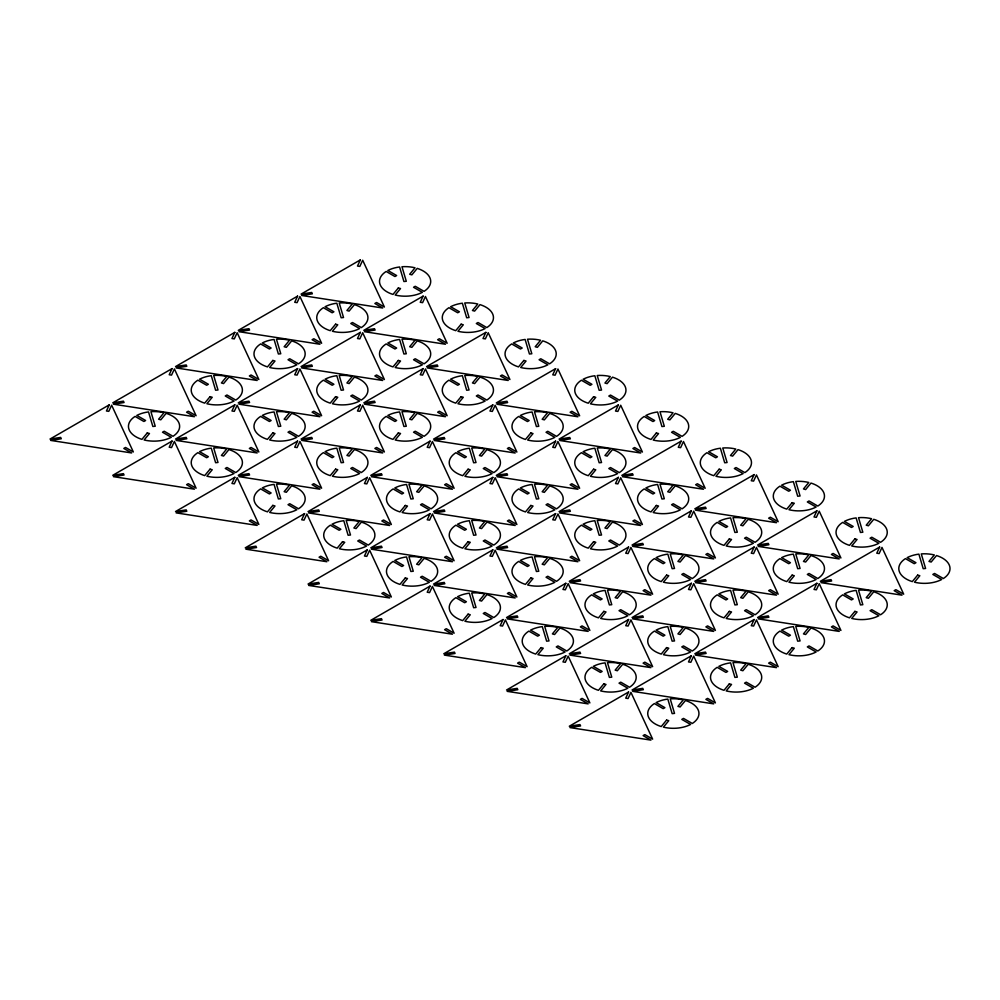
<?xml version="1.0" encoding="UTF-8"?>
<svg xmlns="http://www.w3.org/2000/svg" width="1000" height="1000" viewBox="0 0 1000 1000"><rect width="100%" height="100%" fill="white"/><g stroke="black" fill="none" stroke-linecap="round" stroke-linejoin="round"><path stroke-width="1.5" d="M109.288 404.837L106.438 410.988L108.775 411.35L111.638 405.2L133.338 451.95L125.525 447.45L123.812 448.438L131.625 452.95L50.625 440.412L61.3 438.762L60.663 437.413L50 439.062L109.288 404.837M172.05 368.6L169.2 374.75L171.537 375.112L174.4 368.963L196.1 415.725L188.287 411.213L186.575 412.2L194.387 416.712L113.387 404.175L124.062 402.525L123.438 401.175L112.762 402.825L172.05 368.6M172.05 441.075L169.2 447.225L171.537 447.587L174.4 441.438L196.1 488.188L188.287 483.688L186.575 484.675L194.387 489.188L113.387 476.65L124.062 475L123.438 473.65L112.762 475.3L172.05 441.075M234.825 332.362L231.962 338.525L234.3 338.875L237.162 332.725L258.863 379.487L251.05 374.975L249.338 375.962L257.15 380.475L176.15 367.938L186.825 366.287L186.2 364.938L175.525 366.587L234.825 332.362M234.825 404.837L231.962 410.988L234.3 411.35L237.162 405.2L258.863 451.95L251.05 447.45L249.338 448.438L257.15 452.95L176.15 440.412L186.825 438.762L186.2 437.413L175.525 439.062L234.825 404.837M297.587 296.125L294.725 302.288L297.062 302.65L299.925 296.488L321.625 343.25L313.812 338.738L312.1 339.725L319.913 344.237L238.925 331.7L249.587 330.05L248.962 328.7L238.287 330.35L297.587 296.125M234.825 477.312L231.962 483.462L234.3 483.825L237.162 477.675L258.863 524.425L251.05 519.925L249.338 520.913L257.15 525.413L176.15 512.888L186.825 511.238L186.2 509.888L175.525 511.538L234.825 477.312M297.587 368.6L294.725 374.75L297.062 375.112L299.925 368.963L321.625 415.725L313.812 411.213L312.1 412.2L319.913 416.712L238.925 404.175L249.587 402.525L248.962 401.175L238.287 402.825L297.587 368.6M360.35 259.887L357.488 266.05L359.825 266.413L362.688 260.25L384.387 307.013L376.575 302.5L374.862 303.488L382.675 308L301.688 295.475L312.35 293.812L311.725 292.462L301.062 294.113L360.35 259.887M297.587 441.075L294.725 447.225L297.062 447.587L299.925 441.438L321.625 488.188L313.812 483.688L312.1 484.675L319.913 489.188L238.925 476.65L249.587 475L248.962 473.65L238.287 475.3L297.587 441.075M360.35 332.362L357.488 338.525L359.825 338.875L362.688 332.725L384.387 379.487L376.575 374.975L374.862 375.962L382.675 380.475L301.688 367.938L312.35 366.287L311.725 364.938L301.062 366.587L360.35 332.362M304.55 513.612L301.688 519.775L304.025 520.138L306.887 513.975L328.587 560.737L320.775 556.225L319.062 557.212L326.875 561.725L245.888 549.188L256.55 547.537L255.925 546.188L245.25 547.837L304.55 513.612M360.35 404.837L357.488 410.988L359.825 411.35L362.688 405.2L384.387 451.95L376.575 447.45L374.862 448.438L382.675 452.95L301.688 440.412L312.35 438.762L311.725 437.413L301.062 439.062L360.35 404.837M423.113 296.125L420.25 302.288L422.6 302.65L425.45 296.488L447.15 343.25L439.35 338.738L437.638 339.725L445.438 344.237L364.45 331.7L375.112 330.05L374.487 328.7L363.825 330.35L423.113 296.125M367.312 477.375L364.45 483.537L366.788 483.9L369.65 477.738L391.35 524.5L383.55 519.987L381.825 520.975L389.637 525.487L308.65 512.962L319.312 511.312L318.688 509.95L308.025 511.6L367.312 477.375M423.113 368.6L420.25 374.75L422.6 375.112L425.45 368.963L447.15 415.725L439.35 411.213L437.638 412.2L445.438 416.712L364.45 404.175L375.112 402.525L374.487 401.175L363.825 402.825L423.113 368.6M367.312 549.85L364.45 556.013L366.788 556.375L369.65 550.212L391.35 596.975L383.55 592.463L381.825 593.45L389.637 597.962L308.65 585.425L319.312 583.775L318.688 582.425L308.025 584.075L367.312 549.85M430.075 441.138L427.212 447.3L429.562 447.663L432.413 441.5L454.113 488.263L446.312 483.75L444.6 484.738L452.4 489.25L371.413 476.725L382.075 475.075L381.45 473.713L370.788 475.363L430.075 441.138M485.875 332.362L483.013 338.525L485.363 338.875L488.212 332.725L509.925 379.487L502.113 374.975L500.4 375.962L508.2 380.475L427.212 367.938L437.887 366.287L437.25 364.938L426.587 366.587L485.875 332.362M430.075 513.612L427.212 519.775L429.562 520.138L432.413 513.975L454.113 560.737L446.312 556.225L444.6 557.212L452.4 561.725L371.413 549.188L382.075 547.537L381.45 546.188L370.788 547.837L430.075 513.612M492.837 404.9L489.975 411.062L492.325 411.425L495.175 405.262L516.888 452.025L509.075 447.512L507.362 448.5L515.163 453.013L434.175 440.487L444.85 438.837L444.212 437.488L433.55 439.137L492.837 404.9M430.075 586.087L427.212 592.238L429.562 592.6L432.413 586.45L454.113 633.212L446.312 628.7L444.6 629.688L452.4 634.2L371.413 621.663L382.075 620.013L381.45 618.663L370.788 620.312L430.075 586.087M492.837 477.375L489.975 483.537L492.325 483.9L495.175 477.738L516.888 524.5L509.075 519.987L507.362 520.975L515.163 525.487L434.175 512.962L444.85 511.312L444.212 509.95L433.55 511.6L492.837 477.375M555.6 368.663L552.75 374.825L555.087 375.188L557.95 369.025L579.65 415.788L571.838 411.275L570.125 412.262L577.938 416.775L496.938 404.25L507.612 402.6L506.987 401.25L496.312 402.9L555.6 368.663M492.837 549.85L489.975 556.013L492.325 556.375L495.175 550.212L516.888 596.975L509.075 592.463L507.362 593.45L515.163 597.962L434.175 585.425L444.85 583.775L444.212 582.425L433.55 584.075L492.837 549.85M555.6 441.138L552.75 447.3L555.087 447.663L557.95 441.5L579.65 488.263L571.838 483.75L570.125 484.738L577.938 489.25L496.938 476.725L507.612 475.075L506.987 473.713L496.312 475.363L555.6 441.138M503.062 619.525L500.2 625.688L502.55 626.05L505.4 619.888L527.1 666.65L519.3 662.138L517.575 663.138L525.388 667.638L444.4 655.113L455.062 653.462L454.438 652.113L443.775 653.763L503.062 619.525M555.6 513.612L552.75 519.775L555.087 520.138L557.95 513.975L579.65 560.737L571.838 556.225L570.125 557.212L577.938 561.725L496.938 549.188L507.612 547.537L506.987 546.188L496.312 547.837L555.6 513.612M618.362 404.9L615.513 411.062L617.85 411.425L620.712 405.262L642.412 452.025L634.6 447.512L632.888 448.5L640.7 453.013L559.7 440.487L570.375 438.837L569.75 437.488L559.075 439.137L618.362 404.9M565.825 583.288L562.962 589.45L565.312 589.812L568.162 583.65L589.875 630.413L582.062 625.9L580.35 626.9L588.15 631.4L507.163 618.875L517.837 617.225L517.2 615.875L506.538 617.525L565.825 583.288M618.362 477.375L615.513 483.537L617.85 483.9L620.712 477.738L642.412 524.5L634.6 519.987L632.888 520.975L640.7 525.487L559.7 512.962L570.375 511.312L569.75 509.95L559.075 511.6L618.362 477.375M565.825 655.763L562.962 661.925L565.312 662.288L568.162 656.125L589.875 702.887L582.062 698.375L580.35 699.362L588.15 703.875L507.163 691.35L517.837 689.7L517.2 688.35L506.538 690L565.825 655.763M628.587 547.05L625.737 553.212L628.075 553.575L630.938 547.413L652.638 594.175L644.825 589.663L643.112 590.662L650.925 595.163L569.925 582.638L580.6 580.988L579.963 579.637L569.3 581.287L628.587 547.05M681.137 441.138L678.275 447.3L680.612 447.663L683.475 441.5L705.175 488.263L697.362 483.75L695.65 484.738L703.462 489.25L622.475 476.725L633.138 475.075L632.513 473.713L621.838 475.363L681.137 441.138M628.587 619.525L625.737 625.688L628.075 626.05L630.938 619.888L652.638 666.65L644.825 662.138L643.112 663.138L650.925 667.638L569.925 655.113L580.6 653.462L579.963 652.113L569.3 653.763L628.587 619.525M691.35 510.812L688.5 516.975L690.837 517.337L693.7 511.175L715.4 557.938L707.588 553.438L705.875 554.425L713.688 558.925L632.688 546.4L643.363 544.75L642.738 543.4L632.062 545.05L691.35 510.812M628.587 692L625.737 698.162L628.075 698.525L630.938 692.362L652.638 739.125L644.825 734.613L643.112 735.6L650.925 740.113L569.925 727.588L580.6 725.938L579.963 724.587L569.3 726.237L628.587 692M691.35 583.288L688.5 589.45L690.837 589.812L693.7 583.65L715.4 630.413L707.588 625.9L705.875 626.9L713.688 631.4L632.688 618.875L643.363 617.225L642.738 615.875L632.062 617.525L691.35 583.288M754.125 474.588L751.263 480.737L753.6 481.1L756.462 474.938L778.162 521.7L770.35 517.2L768.637 518.188L776.45 522.688L695.462 510.163L706.125 508.512L705.5 507.163L694.825 508.812L754.125 474.588M691.35 655.763L688.5 661.925L690.837 662.288L693.7 656.125L715.4 702.887L707.588 698.375L705.875 699.362L713.688 703.875L632.688 691.35L643.363 689.7L642.738 688.35L632.062 690L691.35 655.763M754.125 547.05L751.263 553.212L753.6 553.575L756.462 547.413L778.162 594.175L770.35 589.663L768.637 590.662L776.45 595.163L695.462 582.638L706.125 580.988L705.5 579.637L694.825 581.287L754.125 547.05M754.125 619.525L751.263 625.688L753.6 626.05L756.462 619.888L778.162 666.65L770.35 662.138L768.637 663.138L776.45 667.638L695.462 655.113L706.125 653.462L705.5 652.113L694.825 653.763L754.125 619.525M816.888 510.812L814.025 516.975L816.363 517.337L819.225 511.175L840.925 557.938L833.112 553.438L831.4 554.425L839.212 558.925L758.225 546.4L768.888 544.75L768.263 543.4L757.6 545.05L816.888 510.812M816.888 583.288L814.025 589.45L816.363 589.812L819.225 583.65L840.925 630.413L833.112 625.9L831.4 626.9L839.212 631.4L758.225 618.875L768.888 617.225L768.263 615.875L757.6 617.525L816.888 583.288M879.65 547.05L876.787 553.212L879.125 553.575L881.988 547.413L903.688 594.175L895.888 589.663L894.163 590.662L901.975 595.163L820.987 582.638L831.65 580.988L831.025 579.637L820.362 581.287L879.65 547.05M147.287 432.9L141.925 439.375A25.6 14.787 0 0 1 135.1 416.413L143.9 421.488L145.612 420.5L136.825 415.412A25.6 14.787 0 0 1 148.525 411.925L152.85 426.475L155.238 426.238L150.912 411.688A25.6 14.787 0 0 1 163.975 412.725L158.613 419.2L160.8 419.812L166.163 413.338A25.6 14.787 0 0 1 172.987 436.3L164.2 431.225L162.488 432.212L171.275 437.287A25.6 14.787 0 0 1 144.113 439.975L149.475 433.5L147.287 432.9M210.05 396.662L204.7 403.137A25.6 14.787 0 0 1 197.875 380.175L206.663 385.25L208.375 384.263L199.587 379.188A25.6 14.787 0 0 1 211.287 375.688L215.613 390.238L218 390L213.675 375.45A25.6 14.787 0 0 1 226.737 376.488L221.388 382.962L223.575 383.575L228.925 377.1A25.6 14.787 0 0 1 235.75 400.062L226.962 394.988L225.25 395.975L234.037 401.05A25.6 14.787 0 0 1 206.887 403.75L212.237 397.262L210.05 396.662M272.812 360.425L267.462 366.9A25.6 14.787 0 0 1 260.637 343.938L269.425 349.012L271.137 348.025L262.35 342.95A25.6 14.787 0 0 1 274.062 339.45L278.375 354L280.775 353.762L276.45 339.212A25.6 14.787 0 0 1 289.5 340.25L284.15 346.737L286.337 347.337L291.688 340.863A25.6 14.787 0 0 1 298.512 363.825L289.725 358.75L288.012 359.738L296.8 364.812A25.6 14.787 0 0 1 269.65 367.512L275 361.025L272.812 360.425M210.05 469.137L204.7 475.613A25.6 14.787 0 0 1 197.875 452.65L206.663 457.725L208.375 456.725L199.587 451.65A25.6 14.787 0 0 1 211.287 448.15L215.613 462.713L218 462.475L213.675 447.925A25.6 14.787 0 0 1 226.737 448.963L221.388 455.438L223.575 456.05L228.925 449.562A25.6 14.787 0 0 1 235.75 472.537L226.962 467.463L225.25 468.45L234.037 473.525A25.6 14.787 0 0 1 206.887 476.213L212.237 469.738L210.05 469.137M335.588 324.188L330.225 330.662A25.6 14.787 0 0 1 323.4 307.7L332.188 312.775L333.9 311.788L325.112 306.712A25.6 14.787 0 0 1 336.825 303.212L341.15 317.762L343.537 317.525L339.212 302.975A25.6 14.787 0 0 1 352.275 304.012L346.912 310.5L349.1 311.1L354.45 304.625A25.6 14.787 0 0 1 361.287 327.587L352.488 322.512L350.775 323.5L359.562 328.575A25.6 14.787 0 0 1 332.413 331.275L337.775 324.787L335.588 324.188M272.812 432.9L267.462 439.375A25.6 14.787 0 0 1 260.637 416.413L269.425 421.488L271.137 420.5L262.35 415.412A25.6 14.787 0 0 1 274.062 411.925L278.375 426.475L280.775 426.238L276.45 411.688A25.6 14.787 0 0 1 289.5 412.725L284.15 419.2L286.337 419.812L291.688 413.338A25.6 14.787 0 0 1 298.512 436.3L289.725 431.225L288.012 432.212L296.8 437.287A25.6 14.787 0 0 1 269.65 439.975L275 433.5L272.812 432.9M398.35 287.95L392.987 294.425A25.6 14.787 0 0 1 386.163 271.462L394.95 276.537L396.662 275.55L387.875 270.475A25.6 14.787 0 0 1 399.588 266.975L403.913 281.525L406.3 281.288L401.975 266.737A25.6 14.787 0 0 1 415.037 267.787L409.675 274.262L411.863 274.862L417.225 268.387A25.6 14.787 0 0 1 424.05 291.35L415.25 286.275L413.537 287.262L422.337 292.337A25.6 14.787 0 0 1 395.175 295.038L400.538 288.562L398.35 287.95M335.588 396.662L330.225 403.137A25.6 14.787 0 0 1 323.4 380.175L332.188 385.25L333.9 384.263L325.112 379.188A25.6 14.787 0 0 1 336.825 375.688L341.15 390.238L343.537 390L339.212 375.45A25.6 14.787 0 0 1 352.275 376.488L346.912 382.962L349.1 383.575L354.45 377.1A25.6 14.787 0 0 1 361.287 400.062L352.488 394.988L350.775 395.975L359.562 401.05A25.6 14.787 0 0 1 332.413 403.75L337.775 397.262L335.588 396.662M272.812 505.375L267.462 511.85A25.6 14.787 0 0 1 260.637 488.888L269.425 493.963L271.137 492.962L262.35 487.887A25.6 14.787 0 0 1 274.062 484.387L278.375 498.95L280.775 498.713L276.45 484.15A25.6 14.787 0 0 1 289.5 485.2L284.15 491.675L286.337 492.287L291.688 485.8A25.6 14.787 0 0 1 298.512 508.775L289.725 503.7L288.012 504.688L296.8 509.762A25.6 14.787 0 0 1 269.65 512.45L275 505.975L272.812 505.375M398.35 360.425L392.987 366.9A25.6 14.787 0 0 1 386.163 343.938L394.95 349.012L396.662 348.025L387.875 342.95A25.6 14.787 0 0 1 399.588 339.45L403.913 354L406.3 353.762L401.975 339.212A25.6 14.787 0 0 1 415.037 340.25L409.675 346.737L411.863 347.337L417.225 340.863A25.6 14.787 0 0 1 424.05 363.825L415.25 358.75L413.537 359.738L422.337 364.812A25.6 14.787 0 0 1 395.175 367.512L400.538 361.025L398.35 360.425M335.588 469.137L330.225 475.613A25.6 14.787 0 0 1 323.4 452.65L332.188 457.725L333.9 456.725L325.112 451.65A25.6 14.787 0 0 1 336.825 448.15L341.15 462.713L343.537 462.475L339.212 447.925A25.6 14.787 0 0 1 352.275 448.963L346.912 455.438L349.1 456.05L354.45 449.562A25.6 14.787 0 0 1 361.287 472.537L352.488 467.463L350.775 468.45L359.562 473.525A25.6 14.787 0 0 1 332.413 476.213L337.775 469.738L335.588 469.137M461.112 324.188L455.75 330.662A25.6 14.787 0 0 1 448.925 307.7L457.713 312.775L459.438 311.788L450.637 306.712A25.6 14.787 0 0 1 462.35 303.212L466.675 317.762L469.062 317.525L464.738 302.975A25.6 14.787 0 0 1 477.8 304.012L472.438 310.5L474.625 311.1L479.988 304.625A25.6 14.787 0 0 1 486.812 327.587L478.025 322.512L476.3 323.5L485.1 328.575A25.6 14.787 0 0 1 457.938 331.275L463.3 324.787L461.112 324.188M398.35 432.9L392.987 439.375A25.6 14.787 0 0 1 386.163 416.413L394.95 421.488L396.662 420.5L387.875 415.412A25.6 14.787 0 0 1 399.588 411.925L403.913 426.475L406.3 426.238L401.975 411.688A25.6 14.787 0 0 1 415.037 412.725L409.675 419.2L411.863 419.812L417.225 413.338A25.6 14.787 0 0 1 424.05 436.3L415.25 431.225L413.537 432.212L422.337 437.287A25.6 14.787 0 0 1 395.175 439.975L400.538 433.5L398.35 432.9M461.112 396.662L455.75 403.137A25.6 14.787 0 0 1 448.925 380.175L457.713 385.25L459.438 384.263L450.637 379.188A25.6 14.787 0 0 1 462.35 375.688L466.675 390.238L469.062 390L464.738 375.45A25.6 14.787 0 0 1 477.8 376.488L472.438 382.962L474.625 383.575L479.988 377.1A25.6 14.787 0 0 1 486.812 400.062L478.025 394.988L476.3 395.975L485.1 401.05A25.6 14.787 0 0 1 457.938 403.75L463.3 397.262L461.112 396.662M342.55 541.675L337.188 548.15A25.6 14.787 0 0 1 330.363 525.188L339.15 530.262L340.863 529.275L332.075 524.2A25.6 14.787 0 0 1 343.787 520.7L348.113 535.25L350.5 535.013L346.175 520.462A25.6 14.787 0 0 1 359.237 521.512L353.875 527.987L356.062 528.587L361.413 522.112A25.6 14.787 0 0 1 368.25 545.075L359.45 540L357.738 540.988L366.525 546.062A25.6 14.787 0 0 1 339.375 548.763L344.738 542.288L342.55 541.675M523.875 360.425L518.513 366.9A25.6 14.787 0 0 1 511.688 343.938L520.487 349.012L522.2 348.025L513.4 342.95A25.6 14.787 0 0 1 525.112 339.45L529.438 354L531.825 353.762L527.5 339.212A25.6 14.787 0 0 1 540.562 340.25L535.2 346.737L537.388 347.337L542.75 340.863A25.6 14.787 0 0 1 549.575 363.825L540.788 358.75L539.075 359.738L547.863 364.812A25.6 14.787 0 0 1 520.7 367.512L526.062 361.025L523.875 360.425M405.312 505.438L399.95 511.912A25.6 14.787 0 0 1 393.125 488.95L401.912 494.025L403.625 493.038L394.837 487.962A25.6 14.787 0 0 1 406.55 484.462L410.875 499.012L413.263 498.775L408.938 484.225A25.6 14.787 0 0 1 422 485.275L416.637 491.75L418.825 492.35L424.188 485.875A25.6 14.787 0 0 1 431.012 508.837L422.212 503.762L420.5 504.75L429.3 509.837A25.6 14.787 0 0 1 402.137 512.525L407.5 506.05L405.312 505.438M468.075 469.2L462.713 475.688A25.6 14.787 0 0 1 455.887 452.713L464.675 457.788L466.4 456.8L457.6 451.725A25.6 14.787 0 0 1 469.312 448.225L473.638 462.775L476.025 462.537L471.7 447.987A25.6 14.787 0 0 1 484.762 449.038L479.4 455.513L481.587 456.112L486.95 449.637A25.6 14.787 0 0 1 493.775 472.6L484.988 467.525L483.263 468.525L492.062 473.6A25.6 14.787 0 0 1 464.9 476.287L470.262 469.812L468.075 469.2M405.312 577.913L399.95 584.388A25.6 14.787 0 0 1 393.125 561.425L401.912 566.5L403.625 565.513L394.837 560.438A25.6 14.787 0 0 1 406.55 556.938L410.875 571.487L413.263 571.25L408.938 556.7A25.6 14.787 0 0 1 422 557.737L416.637 564.225L418.825 564.825L424.188 558.35A25.6 14.787 0 0 1 431.012 581.312L422.212 576.237L420.5 577.225L429.3 582.3A25.6 14.787 0 0 1 402.137 585L407.5 578.513L405.312 577.913M530.837 432.962L525.475 439.45A25.6 14.787 0 0 1 518.65 416.475L527.45 421.55L529.163 420.562L520.363 415.487A25.6 14.787 0 0 1 532.075 411.987L536.4 426.538L538.787 426.3L534.462 411.75A25.6 14.787 0 0 1 547.525 412.8L542.163 419.275L544.35 419.875L549.712 413.4A25.6 14.787 0 0 1 556.538 436.362L547.75 431.287L546.038 432.287L554.825 437.362A25.6 14.787 0 0 1 527.663 440.05L533.025 433.575L530.837 432.962M468.075 541.675L462.713 548.15A25.6 14.787 0 0 1 455.887 525.188L464.675 530.262L466.4 529.275L457.6 524.2A25.6 14.787 0 0 1 469.312 520.7L473.638 535.25L476.025 535.013L471.7 520.462A25.6 14.787 0 0 1 484.762 521.512L479.4 527.987L481.587 528.587L486.95 522.112A25.6 14.787 0 0 1 493.775 545.075L484.988 540L483.263 540.988L492.062 546.062A25.6 14.787 0 0 1 464.9 548.763L470.262 542.288L468.075 541.675M593.6 396.737L588.25 403.212A25.6 14.787 0 0 1 581.413 380.238L590.212 385.312L591.925 384.325L583.138 379.25A25.6 14.787 0 0 1 594.837 375.75L599.163 390.3L601.55 390.062L597.225 375.513A25.6 14.787 0 0 1 610.288 376.562L604.938 383.038L607.112 383.638L612.475 377.163A25.6 14.787 0 0 1 619.3 400.138L610.513 395.062L608.8 396.05L617.587 401.125A25.6 14.787 0 0 1 590.438 403.812L595.788 397.337L593.6 396.737M530.837 505.438L525.475 511.912A25.6 14.787 0 0 1 518.65 488.95L527.45 494.025L529.163 493.038L520.363 487.962A25.6 14.787 0 0 1 532.075 484.462L536.4 499.012L538.787 498.775L534.462 484.225A25.6 14.787 0 0 1 547.525 485.275L542.163 491.75L544.35 492.35L549.712 485.875A25.6 14.787 0 0 1 556.538 508.837L547.75 503.762L546.038 504.75L554.825 509.837A25.6 14.787 0 0 1 527.663 512.525L533.025 506.05L530.837 505.438M468.075 614.15L462.713 620.625A25.6 14.787 0 0 1 455.887 597.663L464.675 602.737L466.4 601.75L457.6 596.675A25.6 14.787 0 0 1 469.312 593.175L473.638 607.725L476.025 607.487L471.7 592.938A25.6 14.787 0 0 1 484.762 593.975L479.4 600.462L481.587 601.062L486.95 594.587A25.6 14.787 0 0 1 493.775 617.55L484.988 612.475L483.263 613.462L492.062 618.538A25.6 14.787 0 0 1 464.9 621.237L470.262 614.75L468.075 614.15M593.6 469.2L588.25 475.688A25.6 14.787 0 0 1 581.413 452.713L590.212 457.788L591.925 456.8L583.138 451.725A25.6 14.787 0 0 1 594.837 448.225L599.163 462.775L601.55 462.537L597.225 447.987A25.6 14.787 0 0 1 610.288 449.038L604.938 455.513L607.112 456.112L612.475 449.637A25.6 14.787 0 0 1 619.3 472.6L610.513 467.525L608.8 468.525L617.587 473.6A25.6 14.787 0 0 1 590.438 476.287L595.788 469.812L593.6 469.2M530.837 577.913L525.475 584.388A25.6 14.787 0 0 1 518.65 561.425L527.45 566.5L529.163 565.513L520.363 560.438A25.6 14.787 0 0 1 532.075 556.938L536.4 571.487L538.787 571.25L534.462 556.7A25.6 14.787 0 0 1 547.525 557.737L542.163 564.225L544.35 564.825L549.712 558.35A25.6 14.787 0 0 1 556.538 581.312L547.75 576.237L546.038 577.225L554.825 582.3A25.6 14.787 0 0 1 527.663 585L533.025 578.513L530.837 577.913M656.363 432.962L651.012 439.45A25.6 14.787 0 0 1 644.188 416.475L652.975 421.55L654.688 420.562L645.9 415.487A25.6 14.787 0 0 1 657.6 411.987L661.925 426.538L664.325 426.3L660 411.75A25.6 14.787 0 0 1 673.05 412.8L667.7 419.275L669.887 419.875L675.238 413.4A25.6 14.787 0 0 1 682.062 436.362L673.275 431.287L671.562 432.287L680.35 437.362A25.6 14.787 0 0 1 653.2 440.05L658.55 433.575L656.363 432.962M593.6 541.675L588.25 548.15A25.6 14.787 0 0 1 581.413 525.188L590.212 530.262L591.925 529.275L583.138 524.2A25.6 14.787 0 0 1 594.837 520.7L599.163 535.25L601.55 535.013L597.225 520.462A25.6 14.787 0 0 1 610.288 521.512L604.938 527.987L607.112 528.587L612.475 522.112A25.6 14.787 0 0 1 619.3 545.075L610.513 540L608.8 540.988L617.587 546.062A25.6 14.787 0 0 1 590.438 548.763L595.788 542.288L593.6 541.675M656.363 505.438L651.012 511.912A25.6 14.787 0 0 1 644.188 488.95L652.975 494.025L654.688 493.038L645.9 487.962A25.6 14.787 0 0 1 657.6 484.462L661.925 499.012L664.325 498.775L660 484.225A25.6 14.787 0 0 1 673.05 485.275L667.7 491.75L669.887 492.35L675.238 485.875A25.6 14.787 0 0 1 682.062 508.837L673.275 503.762L671.562 504.75L680.35 509.837A25.6 14.787 0 0 1 653.2 512.525L658.55 506.05L656.363 505.438M541.062 647.6L535.7 654.075A25.6 14.787 0 0 1 528.875 631.1L537.663 636.175L539.388 635.188L530.588 630.112A25.6 14.787 0 0 1 542.3 626.613L546.625 641.162L549.012 640.938L544.688 626.375A25.6 14.787 0 0 1 557.75 627.425L552.388 633.9L554.575 634.5L559.938 628.025A25.6 14.787 0 0 1 566.763 651L557.975 645.925L556.25 646.912L565.05 651.988A25.6 14.787 0 0 1 537.888 654.675L543.25 648.2L541.062 647.6M719.137 469.2L713.775 475.688A25.6 14.787 0 0 1 706.95 452.713L715.738 457.788L717.45 456.8L708.662 451.725A25.6 14.787 0 0 1 720.375 448.225L724.7 462.775L727.087 462.537L722.763 447.987A25.6 14.787 0 0 1 735.812 449.038L730.462 455.513L732.65 456.112L738 449.637A25.6 14.787 0 0 1 744.837 472.6L736.038 467.525L734.325 468.525L743.112 473.6A25.6 14.787 0 0 1 715.962 476.287L721.312 469.812L719.137 469.2M603.825 611.362L598.462 617.837A25.6 14.787 0 0 1 591.638 594.862L600.438 599.938L602.15 598.95L593.35 593.875A25.6 14.787 0 0 1 605.062 590.375L609.388 604.938L611.775 604.7L607.45 590.138A25.6 14.787 0 0 1 620.513 591.188L615.15 597.663L617.337 598.263L622.7 591.788A25.6 14.787 0 0 1 629.525 614.763L620.737 609.688L619.025 610.675L627.812 615.75A25.6 14.787 0 0 1 600.65 618.438L606.013 611.962L603.825 611.362M666.587 575.125L661.237 581.6A25.6 14.787 0 0 1 654.4 558.625L663.2 563.7L664.912 562.712L656.125 557.638A25.6 14.787 0 0 1 667.825 554.138L672.15 568.7L674.538 568.462L670.212 553.9A25.6 14.787 0 0 1 683.275 554.95L677.913 561.425L680.1 562.025L685.462 555.55A25.6 14.787 0 0 1 692.288 578.525L683.5 573.45L681.787 574.438L690.575 579.513A25.6 14.787 0 0 1 663.413 582.2L668.775 575.725L666.587 575.125M603.825 683.838L598.462 690.312A25.6 14.787 0 0 1 591.638 667.337L600.438 672.412L602.15 671.425L593.35 666.35A25.6 14.787 0 0 1 605.062 662.85L609.388 677.4L611.775 677.163L607.45 662.613A25.6 14.787 0 0 1 620.513 663.662L615.15 670.138L617.337 670.738L622.7 664.262A25.6 14.787 0 0 1 629.525 687.237L620.737 682.163L619.025 683.15L627.812 688.225A25.6 14.787 0 0 1 600.65 690.913L606.013 684.438L603.825 683.838M729.35 538.888L724 545.363A25.6 14.787 0 0 1 717.175 522.388L725.962 527.463L727.675 526.475L718.888 521.4A25.6 14.787 0 0 1 730.588 517.9L734.912 532.463L737.312 532.225L732.987 517.663A25.6 14.787 0 0 1 746.038 518.713L740.688 525.188L742.875 525.788L748.225 519.312A25.6 14.787 0 0 1 755.05 542.288L746.263 537.212L744.55 538.2L753.337 543.275A25.6 14.787 0 0 1 726.188 545.962L731.538 539.487L729.35 538.888M666.587 647.6L661.237 654.075A25.6 14.787 0 0 1 654.4 631.1L663.2 636.175L664.912 635.188L656.125 630.112A25.6 14.787 0 0 1 667.825 626.613L672.15 641.162L674.538 640.938L670.212 626.375A25.6 14.787 0 0 1 683.275 627.425L677.913 633.9L680.1 634.5L685.462 628.025A25.6 14.787 0 0 1 692.288 651L683.5 645.925L681.787 646.912L690.575 651.988A25.6 14.787 0 0 1 663.413 654.675L668.775 648.2L666.587 647.6M792.113 502.65L786.762 509.125A25.6 14.787 0 0 1 779.938 486.163L788.725 491.238L790.438 490.238L781.65 485.163A25.6 14.787 0 0 1 793.363 481.662L797.688 496.225L800.075 495.988L795.75 481.425A25.6 14.787 0 0 1 808.8 482.475L803.45 488.95L805.638 489.562L810.987 483.075A25.6 14.787 0 0 1 817.812 506.05L809.025 500.975L807.312 501.962L816.1 507.038A25.6 14.787 0 0 1 788.95 509.725L794.3 503.25L792.113 502.65M729.35 611.362L724 617.837A25.6 14.787 0 0 1 717.175 594.862L725.962 599.938L727.675 598.95L718.888 593.875A25.6 14.787 0 0 1 730.588 590.375L734.912 604.938L737.312 604.7L732.987 590.138A25.6 14.787 0 0 1 746.038 591.188L740.688 597.663L742.875 598.263L748.225 591.788A25.6 14.787 0 0 1 755.05 614.763L746.263 609.688L744.55 610.675L753.337 615.75A25.6 14.787 0 0 1 726.188 618.438L731.538 611.962L729.35 611.362M666.587 720.075L661.237 726.55A25.6 14.787 0 0 1 654.4 703.575L663.2 708.65L664.912 707.663L656.125 702.588A25.6 14.787 0 0 1 667.825 699.087L672.15 713.637L674.538 713.4L670.212 698.85A25.6 14.787 0 0 1 683.275 699.9L677.913 706.375L680.1 706.975L685.462 700.5A25.6 14.787 0 0 1 692.288 723.475L683.5 718.4L681.787 719.388L690.575 724.463A25.6 14.787 0 0 1 663.413 727.15L668.775 720.675L666.587 720.075M792.113 575.125L786.762 581.6A25.6 14.787 0 0 1 779.938 558.625L788.725 563.7L790.438 562.712L781.65 557.638A25.6 14.787 0 0 1 793.363 554.138L797.688 568.7L800.075 568.462L795.75 553.9A25.6 14.787 0 0 1 808.8 554.95L803.45 561.425L805.638 562.025L810.987 555.55A25.6 14.787 0 0 1 817.812 578.525L809.025 573.45L807.312 574.438L816.1 579.513A25.6 14.787 0 0 1 788.95 582.2L794.3 575.725L792.113 575.125M729.35 683.838L724 690.312A25.6 14.787 0 0 1 717.175 667.337L725.962 672.412L727.675 671.425L718.888 666.35A25.6 14.787 0 0 1 730.588 662.85L734.912 677.4L737.312 677.163L732.987 662.613A25.6 14.787 0 0 1 746.038 663.662L740.688 670.138L742.875 670.738L748.225 664.262A25.6 14.787 0 0 1 755.05 687.237L746.263 682.163L744.55 683.15L753.337 688.225A25.6 14.787 0 0 1 726.188 690.913L731.538 684.438L729.35 683.838M854.887 538.888L849.525 545.363A25.6 14.787 0 0 1 842.7 522.388L851.488 527.463L853.2 526.475L844.412 521.4A25.6 14.787 0 0 1 856.125 517.9L860.45 532.463L862.837 532.225L858.512 517.663A25.6 14.787 0 0 1 871.575 518.713L866.213 525.188L868.4 525.788L873.763 519.312A25.6 14.787 0 0 1 880.588 542.288L871.787 537.212L870.075 538.2L878.863 543.275A25.6 14.787 0 0 1 851.712 545.962L857.075 539.487L854.887 538.888M792.113 647.6L786.762 654.075A25.6 14.787 0 0 1 779.938 631.1L788.725 636.175L790.438 635.188L781.65 630.112A25.6 14.787 0 0 1 793.363 626.613L797.688 641.162L800.075 640.938L795.75 626.375A25.6 14.787 0 0 1 808.8 627.425L803.45 633.9L805.638 634.5L810.987 628.025A25.6 14.787 0 0 1 817.812 651L809.025 645.925L807.312 646.912L816.1 651.988A25.6 14.787 0 0 1 788.95 654.675L794.3 648.2L792.113 647.6M854.887 611.362L849.525 617.837A25.6 14.787 0 0 1 842.7 594.862L851.488 599.938L853.2 598.95L844.412 593.875A25.6 14.787 0 0 1 856.125 590.375L860.45 604.938L862.837 604.7L858.512 590.138A25.6 14.787 0 0 1 871.575 591.188L866.213 597.663L868.4 598.263L873.763 591.788A25.6 14.787 0 0 1 880.588 614.763L871.787 609.688L870.075 610.675L878.863 615.75A25.6 14.787 0 0 1 851.712 618.438L857.075 611.962L854.887 611.362M917.65 575.125L912.288 581.6A25.6 14.787 0 0 1 905.462 558.625L914.25 563.7L915.962 562.712L907.175 557.638A25.6 14.787 0 0 1 918.888 554.138L923.213 568.7L925.6 568.462L921.275 553.9A25.6 14.787 0 0 1 934.338 554.95L928.975 561.425L931.162 562.025L936.525 555.55A25.6 14.787 0 0 1 943.35 578.525L934.55 573.45L932.837 574.438L941.637 579.513A25.6 14.787 0 0 1 914.475 582.2L919.837 575.725L917.65 575.125"/></g></svg>
